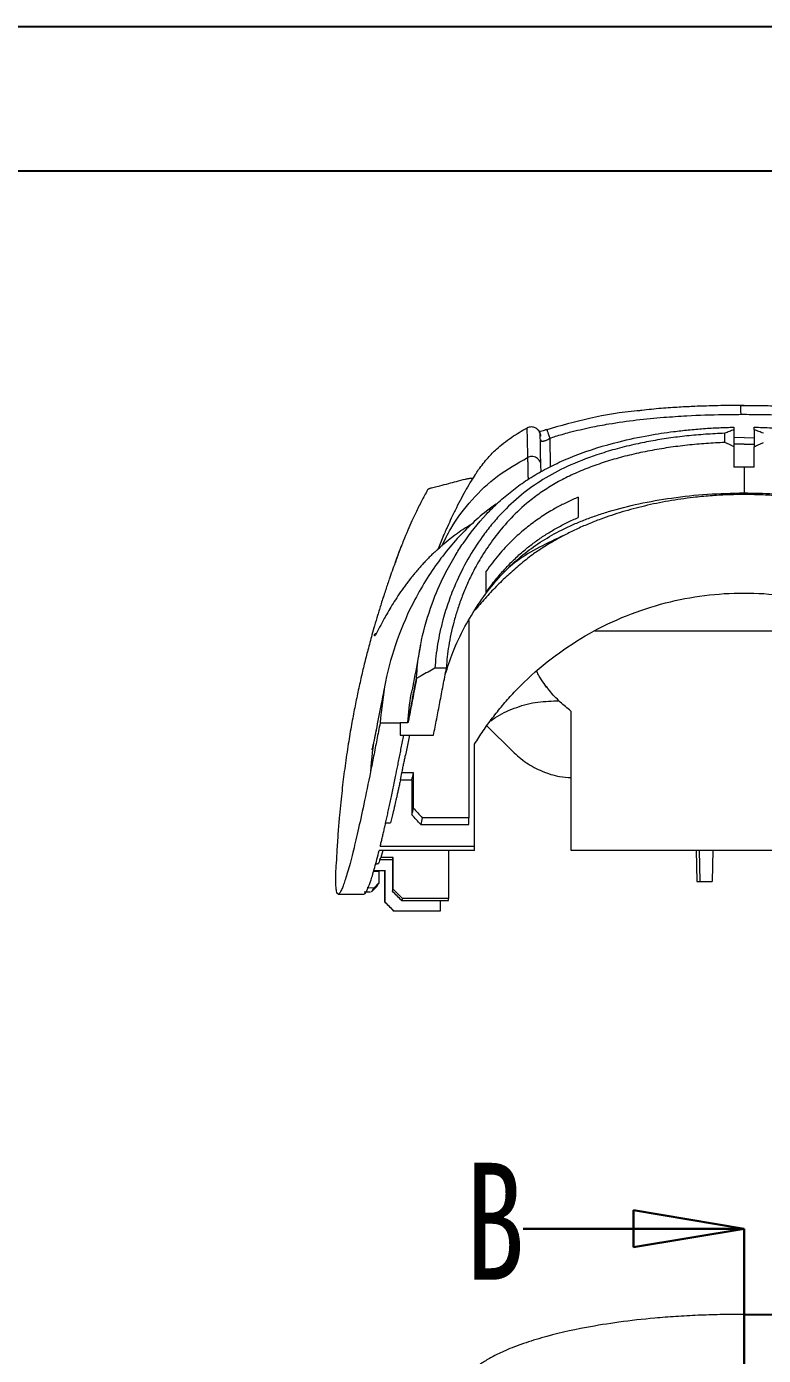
# Model space of a CAD drawing. Header units: inches. Extents: x 1631 to 3663, y 1126 to 1454.
# Drawn here: x 2226.3 to 2266.3, y 1382.3 to 1454.4 of the extents above; entities that cross this region are included whole.
import ezdxf

# ---------------------------------------------------------------- set-up
doc = ezdxf.new("R2010")
doc.units = ezdxf.units.IN
doc.header["$LTSCALE"] = 15
doc.linetypes.add('PHANTOM', pattern=[12.7, 6.35, -1.27, 1.27, -1.27, 1.27, -1.27])
doc.styles.add('SLDTEXTSTYLE0', font='TXT', dxfattribs={"width": 0.75})
doc.styles.get("Standard").update_dxf_attribs({"font": 'txt', "bigfont": 'gbcbig.shx'})
doc.dimstyles.new('3', dxfattribs={"dimtxt": 3, "dimasz": 1, "dimexe": 0.18, "dimexo": 0.0625, "dimgap": 0.09, "dimtad": 0, "dimdsep": 46, "dimtxsty": 'Standard', "dimcen": 1, "dimclrd": 3, "dimclre": 3, "dimadec": 0, "dimazin": 2, "dimtfac": 1, "dimtofl": 0, "dimtmove": 0, "dimatfit": 3, "dimfxl": 1, "dimtolj": 1, "dimtzin": 0, "dimarcsym": 0})

# ---------------------------------------------------------------- blocks, each defined once
blk = doc.blocks.new('_CLOSED')
at = {"color": 0, "linetype": 'ByBlock', "lineweight": -2}
for p, q in [((-1, 0.166667), (0, 0)), ((-1, 0.166667), (-1, -0.166667)), ((0, 0), (-1, -0.166667)), ((0, 0), (-1, 0))]:
    blk.add_line(p, q, dxfattribs=at)
blk = doc.blocks.new('*D270')
at = {"color": 3, "lineweight": -2}
for p, q in [((2265.299, 1384.493), (2295.808, 1384.493)), ((2295.628, 1383.493), (2295.628, 1322.271)), ((2295.628, 1246.869), (2295.628, 1308.091)), ((2282.083, 1245.869), (2295.808, 1245.869))]:
    blk.add_line(p, q, dxfattribs=at)
at = {"color": 3}
for points in [[(2295.461, 1383.493), (2295.795, 1383.493), (2295.628, 1384.493)], [(2295.461, 1246.869), (2295.795, 1246.869), (2295.628, 1245.869)]]:
    blk.add_solid(points, dxfattribs=at)
at = {"layer": 'Defpoints', "color": 0}
for p in [(2265.236, 1384.493), (2295.628, 1384.493), (2282.021, 1245.869)]:
    blk.add_point(p, dxfattribs=at)
at = {"color": 0, "insert": (2295.628, 1315.181), "char_height": 3, "attachment_point": 5, "rotation": 90}
blk.add_mtext('\\A1;138.62', dxfattribs=at)

msp = doc.modelspace()

# ---------------------------------------------------------------- linework, layer by layer
for p, q in [((2152.094, 1454.396), (2617.026, 1454.396)), ((2164.124, 1446.569), (2609.198, 1446.569))]:
    msp.add_line(p, q)
at = {"color": 7, "linetype": 'Continuous', "lineweight": 15}
for p, q in [((2265.239, 1433.835), (2265.083, 1433.835)), ((2265.09, 1433.832), (2265.236, 1433.832)), ((2264.686, 1432.651), (2264.686, 1432.511)), ((2265.786, 1432.511), (2265.786, 1432.651)), ((2264.186, 1431.82), (2264.186, 1432.319)), ((2264.686, 1432.511), (2264.686, 1431.593)), ((2265.236, 1432.087), (2264.686, 1432.071)), ((2265.236, 1432.087), (2265.786, 1432.067)), ((2265.786, 1432.511), (2265.786, 1431.593)), ((2254.212, 1430.575), (2254.199, 1430.678)), ((2254.218, 1430.244), (2254.212, 1430.575)), ((2246.734, 1426.455), (2246.715, 1426.408)), ((2250.287, 1422.162), (2250.287, 1411.448)), ((2249.079, 1419.563), (2248.452, 1419.563)), ((2249.079, 1419.563), (2249.074, 1419.611)), ((2254.556, 1418.517), (2254.486, 1418.59)), ((2254.917, 1417.794), (2255.188, 1417.794)), ((2255.836, 1417.242), (2255.836, 1409.696)), ((2245.478, 1416.596), (2246.576, 1416.596)), ((2246.992, 1416.596), (2246.576, 1416.596)), ((2246.992, 1416.596), (2246.99, 1416.618)), ((2251.295, 1416.426), (2252.66, 1415.061)), ((2246.576, 1415.929), (2246.761, 1415.929)), ((2246.761, 1415.929), (2248.378, 1415.929)), ((2247.067, 1415.929), (2246.856, 1414.851)), ((2250.606, 1409.914), (2250.606, 1415.446)), ((2247.287, 1413.892), (2246.661, 1413.892)), ((2247.287, 1411.977), (2247.287, 1413.892)), ((2246.579, 1413.503), (2247.207, 1413.503)), ((2247.207, 1413.503), (2247.207, 1411.606)), ((2245.78, 1411.171), (2246.046, 1411.171)), ((2247.689, 1411.08), (2250.287, 1411.08)), ((2250.287, 1411.448), (2247.768, 1411.448)), ((2250.606, 1409.673), (2245.428, 1409.673)), ((2245.487, 1409.914), (2250.606, 1409.914)), ((2245.63, 1409.673), (2245.513, 1409.299)), ((2249.188, 1409.673), (2249.188, 1407.073)), ((2255.836, 1409.696), (2274.636, 1409.696)), ((2262.64, 1409.696), (2262.669, 1407.996)), ((2262.846, 1407.996), (2262.816, 1409.696)), ((2263.535, 1409.696), (2263.505, 1407.996)), ((2245.471, 1409.181), (2246.149, 1409.181)), ((2246.188, 1409.299), (2245.513, 1409.299)), ((2246.149, 1409.181), (2246.149, 1407.46)), ((2246.188, 1407.575), (2246.188, 1409.299)), ((2245.739, 1408.574), (2245.134, 1408.574)), ((2245.43, 1407.935), (2245.43, 1408.535)), ((2245.728, 1408.606), (2245.728, 1406.905)), ((2245.739, 1406.873), (2245.739, 1408.575)), ((2243.205, 1407.306), (2244.604, 1407.306)), ((2244.963, 1407.408), (2244.612, 1407.408)), ((2245.13, 1407.637), (2244.784, 1407.642)), ((2245.005, 1407.433), (2245.31, 1407.738)), ((2245.13, 1407.637), (2245.43, 1407.935)), ((2262.669, 1407.996), (2262.846, 1407.996)), ((2262.846, 1407.996), (2263.505, 1407.996)), ((2245.734, 1406.882), (2246.243, 1406.373)), ((2246.647, 1406.959), (2249.188, 1406.959)), ((2249.188, 1407.073), (2246.685, 1407.073)), ((2248.739, 1406.959), (2248.739, 1406.372)), ((2248.739, 1406.372), (2246.24, 1406.372))]:
    msp.add_line(p, q, dxfattribs=at)
at = {"color": 8, "linetype": 'Continuous', "lineweight": 15}
for p, q in [((2254.687, 1432.055), (2254.714, 1430.508)), ((2245.264, 1421.443), (2245.186, 1421.443))]:
    msp.add_line(p, q, dxfattribs=at)
at = {"color": 7, "linetype": 'Continuous', "lineweight": 30}
msp.add_line((2253.236, 1389.144), (2265.236, 1389.144), dxfattribs=at)
at = {"color": 1, "linetype": 'PHANTOM', "lineweight": 30}
msp.add_line((2265.236, 1389.144), (2265.236, 1237.583), dxfattribs=at)
at = {"color": 7, "linetype": 'Continuous', "lineweight": 15}
for points, knots in [([(2259.671, 1433.556), (2259.594, 1433.549), (2258.646, 1433.473), (2256.89, 1433.184), (2255.259, 1432.722), (2254.468, 1432.498)], [0, 0, 0, 0, 0.0437729, 0.5364548, 1, 1, 1, 1]), ([(2254.687, 1432.055), (2254.793, 1432.089), (2255.019, 1432.161), (2255.379, 1432.267), (2255.822, 1432.389), (2256.337, 1432.517), (2257.046, 1432.676), (2258.065, 1432.866), (2259.387, 1433.051), (2260.799, 1433.187), (2262.366, 1433.291), (2263.766, 1433.341), (2264.748, 1433.347), (2265.072, 1433.349)], [0, 0, 0, 0, 0.032015, 0.067723, 0.107151, 0.163171, 0.21912, 0.314743, 0.459045, 0.600123, 0.719662, 0.907477, 1, 1, 1, 1]), ([(2265.09, 1433.832), (2264.832, 1433.83), (2264.348, 1433.828), (2263.669, 1433.815), (2263.085, 1433.798), (2262.595, 1433.78), (2261.993, 1433.752), (2261.209, 1433.705), (2260.378, 1433.645), (2259.859, 1433.577), (2259.682, 1433.554)], [0, 0, 0, 0, 0.142607, 0.267834, 0.375665, 0.466082, 0.539068, 0.708825, 0.900817, 1, 1, 1, 1]), ([(2265.072, 1433.349), (2265.071, 1433.37), (2265.069, 1433.415), (2265.066, 1433.481), (2265.063, 1433.548), (2265.061, 1433.613), (2265.06, 1433.665), (2265.059, 1433.704), (2265.056, 1433.742), (2265.057, 1433.781), (2265.067, 1433.814), (2265.082, 1433.826), (2265.09, 1433.832)], [0, 0, 0, 0, 0.093684, 0.192551, 0.296068, 0.403458, 0.513714, 0.577401, 0.641437, 0.765897, 0.880441, 1, 1, 1, 1]), ([(2265.072, 1433.349), (2265.265, 1433.349), (2265.798, 1433.349), (2266.814, 1433.334), (2268.067, 1433.29), (2269.491, 1433.201), (2270.92, 1433.07), (2272.286, 1432.886), (2273.336, 1432.695), (2274.094, 1432.528), (2274.671, 1432.384), (2275.236, 1432.228), (2275.602, 1432.112), (2275.786, 1432.055)], [0, 0, 0, 0, 0.053514, 0.147335, 0.281415, 0.400682, 0.542437, 0.678672, 0.782017, 0.837873, 0.89351, 0.946796, 1, 1, 1, 1]), ([(2265.236, 1433.832), (2265.466, 1433.831), (2265.9, 1433.83), (2266.513, 1433.821), (2267.051, 1433.808), (2267.513, 1433.794), (2267.899, 1433.778), (2268.347, 1433.758), (2268.858, 1433.73), (2269.462, 1433.69), (2270.028, 1433.643), (2270.486, 1433.6), (2270.744, 1433.565), (2270.826, 1433.553)], [0, 0, 0, 0, 0.122901, 0.232334, 0.328295, 0.41078, 0.479784, 0.535303, 0.650919, 0.753455, 0.859432, 0.955422, 1, 1, 1, 1]), ([(2247.456, 1419.04), (2247.46, 1419.11), (2247.477, 1419.401), (2247.545, 1420.086), (2247.763, 1421.37), (2248.222, 1422.964), (2248.877, 1424.487), (2249.473, 1425.567), (2250.191, 1426.681), (2250.97, 1427.664), (2251.9, 1428.586), (2252.609, 1429.189), (2253.372, 1429.741), (2254.194, 1430.245), (2255.093, 1430.707), (2256.488, 1431.302), (2258.161, 1431.82), (2259.964, 1432.204), (2261.225, 1432.396), (2262.215, 1432.508), (2263.04, 1432.579), (2263.866, 1432.628), (2264.418, 1432.643), (2264.686, 1432.651)], [0, 0, 0, 0, 0.009691, 0.039787, 0.09395, 0.186568, 0.262813, 0.31393, 0.34809, 0.434682, 0.473157, 0.511442, 0.548966, 0.586873, 0.626163, 0.667822, 0.763144, 0.825848, 0.876724, 0.906977, 0.938054, 0.969834, 1, 1, 1, 1]), ([(2250.64, 1430.075), (2250.7, 1430.166), (2250.834, 1430.37), (2251.066, 1430.675), (2251.315, 1430.971), (2251.558, 1431.228), (2251.833, 1431.492), (2252.18, 1431.787), (2252.596, 1432.092), (2253.021, 1432.366), (2253.303, 1432.524), (2253.44, 1432.6)], [0, 0, 0, 0, 0.096627, 0.217172, 0.330419, 0.419258, 0.502561, 0.631661, 0.771141, 0.888804, 1, 1, 1, 1]), ([(2253.517, 1432.635), (2253.504, 1432.63), (2253.477, 1432.62), (2253.453, 1432.607), (2253.44, 1432.6)], [0, 0, 0, 0, 0.4893371, 1, 1, 1, 1]), ([(2253.44, 1432.6), (2253.441, 1432.584), (2253.442, 1432.551), (2253.444, 1432.489), (2253.447, 1432.418), (2253.451, 1432.317), (2253.456, 1432.171), (2253.46, 1431.97), (2253.464, 1431.741), (2253.471, 1431.509), (2253.475, 1431.314), (2253.48, 1431.148), (2253.482, 1431.061), (2253.484, 1431.006)], [0, 0, 0, 0, 0.072163, 0.144323, 0.216482, 0.288638, 0.40759, 0.542744, 0.660874, 0.778925, 0.888685, 0.929291, 1, 1, 1, 1]), ([(2253.517, 1432.635), (2253.505, 1432.63), (2253.48, 1432.621), (2253.459, 1432.61), (2253.448, 1432.604)], [0, 0, 0, 0, 0.504025, 1, 1, 1, 1]), ([(2254.167, 1432.273), (2254.164, 1432.291), (2254.156, 1432.354), (2254.095, 1432.459), (2253.995, 1432.565), (2253.871, 1432.634), (2253.749, 1432.665), (2253.628, 1432.666), (2253.553, 1432.645), (2253.517, 1432.635)], [0, 0, 0, 0, 0.0635767, 0.2256632, 0.4231963, 0.5755986, 0.7252338, 0.867754, 1, 1, 1, 1]), ([(2254.537, 1432.523), (2254.44, 1432.491), (2254.29, 1432.443), (2254.162, 1432.416), (2254.118, 1432.406)], [0, 0, 0, 0, 0.648234, 1, 1, 1, 1]), ([(2265.786, 1432.651), (2265.936, 1432.647), (2266.257, 1432.639), (2266.775, 1432.617), (2267.362, 1432.582), (2268.128, 1432.521), (2269.052, 1432.421), (2270.078, 1432.271), (2271.069, 1432.086), (2272.267, 1431.813), (2273.621, 1431.419), (2275.056, 1430.865), (2276.109, 1430.34), (2276.868, 1429.885), (2277.376, 1429.543), (2277.891, 1429.159), (2278.606, 1428.564), (2279.413, 1427.752), (2280.286, 1426.669), (2281.031, 1425.538), (2281.591, 1424.472), (2281.972, 1423.6), (2282.233, 1422.911), (2282.454, 1422.229), (2282.637, 1421.558), (2282.784, 1420.902), (2282.895, 1420.263), (2282.976, 1419.644), (2283.003, 1419.238), (2283.016, 1419.04)], [0, 0, 0, 0, 0.016782, 0.036148, 0.058154, 0.082836, 0.122609, 0.162731, 0.199727, 0.236645, 0.302226, 0.360559, 0.414233, 0.440082, 0.465872, 0.487641, 0.517965, 0.579933, 0.63024, 0.694866, 0.75491, 0.788386, 0.821233, 0.853355, 0.884657, 0.91505, 0.944453, 0.972792, 1, 1, 1, 1]), ([(2264.186, 1432.319), (2264.011, 1432.312), (2263.663, 1432.297), (2263.144, 1432.265), (2262.632, 1432.224), (2262.128, 1432.175), (2261.63, 1432.118), (2261.139, 1432.053), (2260.656, 1431.979), (2260.179, 1431.896), (2259.71, 1431.805), (2259.056, 1431.665), (2258.231, 1431.459), (2257.009, 1431.086), (2255.679, 1430.568), (2254.301, 1429.833), (2253.104, 1428.975), (2252.199, 1428.132), (2251.518, 1427.357), (2250.887, 1426.537), (2250.208, 1425.475), (2249.619, 1424.292), (2249.187, 1423.192), (2248.914, 1422.313), (2248.723, 1421.536), (2248.595, 1420.873), (2248.5, 1420.216), (2248.468, 1419.78), (2248.452, 1419.563)], [0, 0, 0, 0, 0.02137, 0.042481, 0.063342, 0.083964, 0.104354, 0.124524, 0.144483, 0.164241, 0.183811, 0.203202, 0.246602, 0.288683, 0.36178, 0.425242, 0.488059, 0.554387, 0.591163, 0.629446, 0.697835, 0.768251, 0.818209, 0.86861, 0.902263, 0.935339, 0.967897, 1, 1, 1, 1]), ([(2264.186, 1431.82), (2264.019, 1431.813), (2263.682, 1431.799), (2263.176, 1431.766), (2262.667, 1431.724), (2262.156, 1431.673), (2261.645, 1431.612), (2261.134, 1431.542), (2260.626, 1431.462), (2260.122, 1431.372), (2259.623, 1431.272), (2259.13, 1431.161), (2258.645, 1431.04), (2258.17, 1430.909), (2257.704, 1430.767), (2257.249, 1430.615), (2256.806, 1430.453), (2256.376, 1430.28), (2255.96, 1430.097), (2255.558, 1429.903), (2255.17, 1429.699), (2254.796, 1429.484), (2254.436, 1429.258), (2254.088, 1429.021), (2253.753, 1428.772), (2253.188, 1428.316), (2252.463, 1427.618), (2251.67, 1426.661), (2251.023, 1425.707), (2250.541, 1424.848), (2250.179, 1424.085), (2249.902, 1423.407), (2249.668, 1422.735), (2249.474, 1422.073), (2249.319, 1421.427), (2249.202, 1420.801), (2249.117, 1420.198), (2249.088, 1419.803), (2249.074, 1419.611)], [0, 0, 0, 0, 0.0212668, 0.0427605, 0.0644313, 0.0862304, 0.10811, 0.1300236, 0.1519258, 0.173773, 0.1955233, 0.2171368, 0.2385761, 0.2598124, 0.2808253, 0.3015962, 0.322109, 0.3423502, 0.362309, 0.3819917, 0.4014445, 0.4207213, 0.4398766, 0.4589652, 0.4780423, 0.4971635, 0.5593513, 0.6191721, 0.6754639, 0.7274748, 0.7649063, 0.8016938, 0.8376658, 0.8726586, 0.9065194, 0.9391094, 0.970305, 1, 1, 1, 1]), ([(2254.034, 1432.512), (2254.042, 1432.505), (2254.081, 1432.473), (2254.129, 1432.396), (2254.175, 1432.288), (2254.181, 1432.21), (2254.185, 1432.171)], [0, 0, 0, 0, 0.0861234, 0.3906649, 0.6953067, 1, 1, 1, 1]), ([(2254.2, 1430.665), (2254.195, 1430.92), (2254.186, 1431.43), (2254.176, 1432), (2254.173, 1432.183), (2254.172, 1432.274)], [0, 0, 0, 0, 0.336356, 0.672671, 1, 1, 1, 1]), ([(2254.188, 1431.99), (2254.189, 1431.978), (2254.191, 1431.957), (2254.201, 1431.933), (2254.215, 1431.914), (2254.241, 1431.893), (2254.279, 1431.887), (2254.328, 1431.892), (2254.379, 1431.902), (2254.439, 1431.92), (2254.509, 1431.951), (2254.591, 1431.995), (2254.651, 1432.033), (2254.687, 1432.055)], [0, 0, 0, 0, 0.089048, 0.152234, 0.216065, 0.279014, 0.403964, 0.478616, 0.55251, 0.656219, 0.74525, 0.851104, 1, 1, 1, 1]), ([(2264.686, 1432.511), (2264.602, 1432.48), (2264.435, 1432.416), (2264.269, 1432.351), (2264.186, 1432.319)], [0, 0, 0, 0, 0.503867, 1, 1, 1, 1]), ([(2266.286, 1432.319), (2266.204, 1432.351), (2266.037, 1432.416), (2265.87, 1432.48), (2265.786, 1432.511)], [0, 0, 0, 0, 0.496123, 1, 1, 1, 1]), ([(2265.786, 1431.593), (2265.869, 1431.632), (2266.036, 1431.708), (2266.203, 1431.783), (2266.286, 1431.82)], [0, 0, 0, 0, 0.49948, 1, 1, 1, 1]), ([(2264.686, 1431.593), (2264.686, 1431.463), (2264.686, 1431.206), (2264.686, 1430.833), (2264.686, 1430.595), (2264.686, 1430.477)], [0, 0, 0, 0, 0.3403783, 0.6736949, 1, 1, 1, 1]), ([(2265.236, 1430.483), (2265.236, 1430.172), (2265.236, 1429.692), (2265.236, 1429.247), (2265.236, 1429.084)], [0.665421, 0.665421, 0.665421, 0.665421, 0.75, 0.8013056, 0.8013056, 0.8013056, 0.8013056]), ([(2265.786, 1430.477), (2265.694, 1430.479), (2265.511, 1430.482), (2265.328, 1430.482), (2265.236, 1430.483)], [0, 0, 0, 0, 0.501547, 1, 1, 1, 1]), ([(2248.266, 1429.357), (2248.313, 1429.369), (2248.464, 1429.408), (2248.775, 1429.487), (2249.18, 1429.591), (2249.645, 1429.712), (2249.947, 1429.792), (2250.11, 1429.835)], [0, 0, 0, 0, 0.074963, 0.243364, 0.504672, 0.732459, 1, 1, 1, 1]), ([(2250.639, 1430.076), (2250.565, 1429.963), (2250.397, 1429.703), (2250.149, 1429.279), (2249.881, 1428.792), (2249.609, 1428.264), (2249.355, 1427.74), (2249.201, 1427.401), (2249.131, 1427.246)], [0, 0, 0, 0, 0.120972, 0.277948, 0.447764, 0.631595, 0.832521, 1, 1, 1, 1]), ([(2250.11, 1429.835), (2250.131, 1429.84), (2250.171, 1429.85), (2250.24, 1429.863), (2250.315, 1429.874), (2250.396, 1429.884), (2250.48, 1429.891), (2250.539, 1429.894), (2250.569, 1429.895)], [0, 0, 0, 0, 0.169477, 0.337705, 0.504777, 0.670777, 0.835806, 1, 1, 1, 1]), ([(2248.053, 1429.248), (2247.998, 1429.146), (2247.885, 1428.94), (2247.724, 1428.631), (2247.564, 1428.317), (2247.39, 1427.961), (2247.192, 1427.538), (2246.969, 1427.035), (2246.74, 1426.48), (2246.513, 1425.895), (2246.375, 1425.504), (2246.305, 1425.304)], [0, 0, 0, 0, 0.071845, 0.145925, 0.222053, 0.300529, 0.407937, 0.538018, 0.683709, 0.838152, 1, 1, 1, 1]), ([(2248.053, 1429.248), (2248.058, 1429.255), (2248.068, 1429.27), (2248.094, 1429.291), (2248.128, 1429.31), (2248.168, 1429.328), (2248.214, 1429.343), (2248.249, 1429.353), (2248.266, 1429.357)], [0, 0, 0, 0, 0.187001, 0.366204, 0.537275, 0.699979, 0.854209, 1, 1, 1, 1]), ([(2249.014, 1419.225), (2249.143, 1419.625), (2249.43, 1420.511), (2250.038, 1421.784), (2250.777, 1423.028), (2251.576, 1424.101), (2252.428, 1425.031), (2253.319, 1425.818), (2254.283, 1426.498), (2255.159, 1426.992), (2255.921, 1427.353), (2256.544, 1427.613), (2257.198, 1427.853), (2258.184, 1428.171), (2259.549, 1428.52), (2261.345, 1428.832), (2263.255, 1429.042), (2264.572, 1429.07), (2265.236, 1429.084)], [0, 0, 0, 0, 0.068395, 0.151445, 0.225658, 0.297098, 0.358998, 0.418069, 0.474449, 0.531493, 0.56239, 0.594034, 0.626506, 0.659881, 0.738178, 0.820653, 0.909639, 1, 1, 1, 1]), ([(2265.236, 1428.994), (2265.084, 1428.994), (2264.778, 1428.992), (2264.319, 1428.978), (2263.86, 1428.956), (2263.399, 1428.924), (2262.938, 1428.884), (2262.182, 1428.803), (2261.142, 1428.653), (2259.854, 1428.391), (2258.625, 1428.064), (2257.608, 1427.725), (2256.778, 1427.399), (2256.12, 1427.111), (2255.696, 1426.897), (2255.487, 1426.791)], [0, 0, 0, 0, 0.045372, 0.090855, 0.136466, 0.182221, 0.228139, 0.274235, 0.408371, 0.540373, 0.66502, 0.786303, 0.859005, 0.930195, 1, 1, 1, 1]), ([(2265.236, 1429.084), (2265.768, 1429.075), (2266.834, 1429.057), (2268.404, 1428.917), (2269.908, 1428.706), (2271.319, 1428.423), (2272.523, 1428.101), (2273.544, 1427.762), (2274.395, 1427.425), (2275.295, 1427.005), (2276.227, 1426.474), (2277.115, 1425.843), (2277.881, 1425.177), (2278.565, 1424.474), (2279.224, 1423.674), (2279.85, 1422.776), (2280.57, 1421.528), (2281.161, 1420.273), (2281.418, 1419.317), (2281.498, 1419.018)], [0, 0, 0, 0, 0.0715613, 0.1435017, 0.2122889, 0.276804, 0.3387084, 0.3825295, 0.4248105, 0.4657376, 0.5216592, 0.5770532, 0.6233136, 0.6713049, 0.724034, 0.7811924, 0.8402048, 0.9499201, 1, 1, 1, 1]), ([(2274.985, 1426.791), (2274.882, 1426.844), (2274.673, 1426.952), (2274.354, 1427.104), (2274.029, 1427.252), (2273.697, 1427.394), (2273.359, 1427.531), (2272.749, 1427.763), (2271.848, 1428.064), (2270.619, 1428.39), (2269.331, 1428.653), (2268.138, 1428.825), (2267.075, 1428.928), (2266.154, 1428.984), (2265.542, 1428.991), (2265.236, 1428.994)], [0, 0, 0, 0, 0.03472, 0.069775, 0.105181, 0.140955, 0.177111, 0.213665, 0.334905, 0.459609, 0.591575, 0.725778, 0.817764, 0.909126, 1, 1, 1, 1]), ([(2251.847, 1428.516), (2251.646, 1428.377), (2251.123, 1428.013), (2250.365, 1427.332), (2249.536, 1426.481), (2248.748, 1425.519), (2248.011, 1424.451), (2247.17, 1422.992), (2246.359, 1421.121), (2245.708, 1418.87), (2245.554, 1417.343), (2245.478, 1416.596)], [0, 0, 0, 0, 0.048681, 0.126477, 0.206822, 0.293757, 0.386733, 0.482412, 0.656198, 0.831984, 1, 1, 1, 1]), ([(2256.236, 1428.851), (2256.137, 1428.808), (2255.939, 1428.722), (2255.649, 1428.587), (2255.368, 1428.447), (2255.095, 1428.303), (2254.679, 1428.07), (2254.13, 1427.724), (2253.467, 1427.236), (2252.839, 1426.7), (2252.324, 1426.187), (2251.907, 1425.715), (2251.563, 1425.289), (2251.347, 1424.991), (2251.236, 1424.838)], [0, 0, 0, 0, 0.047683, 0.094676, 0.141013, 0.186729, 0.231859, 0.354295, 0.479321, 0.608232, 0.737172, 0.821161, 0.908719, 1, 1, 1, 1]), ([(2256.236, 1428.851), (2256.236, 1428.757), (2256.236, 1428.569), (2256.236, 1428.293), (2256.236, 1428.019), (2256.236, 1427.841), (2256.236, 1427.752)], [0, 0, 0, 0, 0.24515, 0.49349, 0.745092, 1, 1, 1, 1]), ([(2251.236, 1423.686), (2251.312, 1423.792), (2251.463, 1424.002), (2251.7, 1424.306), (2251.94, 1424.599), (2252.186, 1424.88), (2252.436, 1425.15), (2252.69, 1425.408), (2252.949, 1425.654), (2253.212, 1425.889), (2253.55, 1426.171), (2253.974, 1426.493), (2254.499, 1426.846), (2255.051, 1427.174), (2255.63, 1427.48), (2256.033, 1427.661), (2256.236, 1427.752)], [0, 0, 0, 0, 0.061251, 0.121399, 0.18047, 0.238494, 0.295497, 0.351514, 0.406583, 0.460742, 0.514032, 0.609138, 0.705059, 0.80203, 0.900272, 1, 1, 1, 1]), ([(2248.441, 1425.875), (2248.836, 1426.234), (2249.458, 1426.799), (2250.202, 1427.247), (2250.474, 1427.411)], [0, 0, 0, 0, 0.634232, 1, 1, 1, 1]), ([(2249.131, 1427.247), (2249.104, 1427.186), (2249.033, 1427.03), (2248.861, 1426.627), (2248.716, 1426.279), (2248.626, 1426.034), (2248.624, 1426.028)], [0, 0, 0, 0, 0.14474, 0.376545, 0.985978, 1, 1, 1, 1]), ([(2255.487, 1426.791), (2255.385, 1426.737), (2255.183, 1426.63), (2254.885, 1426.461), (2254.592, 1426.287), (2254.304, 1426.106), (2254.022, 1425.921), (2253.837, 1425.792), (2253.745, 1425.727)], [0, 0, 0, 0, 0.168732, 0.336523, 0.503459, 0.669626, 0.83511, 1, 1, 1, 1]), ([(2246.662, 1426.277), (2246.655, 1426.259), (2246.52, 1425.926), (2246.285, 1425.291), (2246.073, 1424.684), (2245.966, 1424.377)], [0, 0, 0, 0, 0.027957, 0.506458, 1, 1, 1, 1]), ([(2248.441, 1425.875), (2248.375, 1425.812), (2248.242, 1425.684), (2248.052, 1425.491), (2247.867, 1425.296), (2247.689, 1425.101), (2247.516, 1424.904), (2247.35, 1424.708), (2247.19, 1424.511), (2247.036, 1424.315), (2246.888, 1424.12), (2246.576, 1423.693), (2246.152, 1423.05), (2245.729, 1422.317), (2245.428, 1421.751), (2245.286, 1421.477), (2245.22, 1421.366), (2245.192, 1421.326), (2245.174, 1421.313), (2245.167, 1421.327), (2245.17, 1421.367), (2245.181, 1421.418), (2245.186, 1421.443)], [0, 0, 0, 0, 0.024641, 0.049329, 0.074085, 0.098926, 0.123873, 0.148943, 0.174156, 0.19953, 0.225082, 0.250829, 0.369955, 0.4956, 0.616804, 0.74489, 0.786413, 0.828309, 0.870599, 0.913299, 0.956427, 1, 1, 1, 1]), ([(2253.745, 1425.727), (2253.63, 1425.638), (2253.399, 1425.459), (2253.06, 1425.18), (2252.729, 1424.895), (2252.404, 1424.603), (2252.087, 1424.303), (2251.776, 1423.996), (2251.473, 1423.682), (2251.176, 1423.36), (2250.887, 1423.032), (2250.7, 1422.807), (2250.606, 1422.694)], [0, 0, 0, 0, 0.100322, 0.200429, 0.300376, 0.400215, 0.5, 0.599785, 0.699624, 0.799571, 0.899678, 1, 1, 1, 1]), ([(2251.236, 1423.686), (2251.236, 1423.781), (2251.236, 1423.968), (2251.236, 1424.257), (2251.236, 1424.546), (2251.236, 1424.741), (2251.236, 1424.838)], [0, 0, 0, 0, 0.257843, 0.510433, 0.757801, 1, 1, 1, 1]), ([(2245.963, 1424.366), (2245.894, 1424.162), (2245.745, 1423.725), (2245.54, 1423.084), (2245.348, 1422.46), (2245.183, 1421.902), (2245.044, 1421.412), (2244.923, 1420.971), (2244.783, 1420.443), (2244.619, 1419.796), (2244.431, 1418.999), (2244.248, 1418.168), (2244.072, 1417.296), (2243.904, 1416.392), (2243.725, 1415.318), (2243.581, 1414.319), (2243.479, 1413.525), (2243.408, 1412.922), (2243.338, 1412.274), (2243.267, 1411.537), (2243.197, 1410.681), (2243.136, 1409.814), (2243.109, 1409.242), (2243.097, 1408.992)], [0, 0, 0, 0, 0.048692, 0.1043, 0.154732, 0.199499, 0.23822, 0.270718, 0.30113, 0.357145, 0.413368, 0.471145, 0.529857, 0.591706, 0.655191, 0.721313, 0.753017, 0.78599, 0.820327, 0.859914, 0.9062, 0.959006, 1, 1, 1, 1]), ([(2250.606, 1415.446), (2250.682, 1415.569), (2250.834, 1415.813), (2251.074, 1416.172), (2251.321, 1416.525), (2251.576, 1416.871), (2251.841, 1417.21), (2252.113, 1417.542), (2252.394, 1417.868), (2252.684, 1418.187), (2252.982, 1418.499), (2253.712, 1419.225), (2254.954, 1420.285), (2256.827, 1421.499), (2258.839, 1422.463), (2260.938, 1423.148), (2263.082, 1423.559), (2265.236, 1423.693), (2267.39, 1423.559), (2269.534, 1423.148), (2271.633, 1422.464), (2273.645, 1421.499), (2275.518, 1420.286), (2276.833, 1419.163), (2277.692, 1418.294), (2278.175, 1417.763), (2278.634, 1417.212), (2279.07, 1416.643), (2279.483, 1416.055), (2279.738, 1415.65), (2279.866, 1415.446)], [0, 0, 0, 0, 0.012344, 0.024658, 0.036948, 0.049223, 0.061491, 0.073758, 0.086034, 0.098326, 0.110642, 0.122989, 0.186507, 0.25004, 0.313559, 0.377092, 0.43854, 0.500003, 0.561451, 0.622914, 0.686432, 0.749965, 0.813484, 0.877017, 0.897572, 0.918056, 0.938505, 0.958954, 0.979441, 1, 1, 1, 1]), ([(2257.139, 1421.596), (2257.312, 1421.596), (2257.673, 1421.596), (2258.524, 1421.596), (2259.589, 1421.596), (2260.838, 1421.596), (2262.224, 1421.596), (2263.706, 1421.596), (2264.726, 1421.596), (2265.236, 1421.596)], [0, 0, 0, 0, 0.132376, 0.27698, 0.421584, 0.566188, 0.710792, 0.855396, 1, 1, 1, 1]), ([(2265.236, 1421.596), (2265.746, 1421.596), (2266.766, 1421.596), (2268.248, 1421.596), (2269.634, 1421.596), (2270.883, 1421.596), (2271.948, 1421.596), (2272.799, 1421.596), (2273.16, 1421.596), (2273.333, 1421.596)], [0, 0, 0, 0, 0.144604, 0.289208, 0.433812, 0.578416, 0.72302, 0.867624, 1, 1, 1, 1]), ([(2247.677, 1420.815), (2247.628, 1420.561), (2247.466, 1419.712), (2247.318, 1418.933), (2247.213, 1418.387)], [0, 0, 0, 0, 0.299096, 1, 1, 1, 1]), ([(2248.452, 1419.563), (2248.204, 1419.427), (2247.872, 1419.245), (2247.542, 1419.065), (2247.458, 1419.02)], [0, 0, 0, 0, 0.7477556, 1, 1, 1, 1]), ([(2248.378, 1415.929), (2248.406, 1416.075), (2248.463, 1416.365), (2248.549, 1416.81), (2248.635, 1417.259), (2248.723, 1417.713), (2248.811, 1418.17), (2248.899, 1418.631), (2248.989, 1419.094), (2249.049, 1419.407), (2249.079, 1419.563)], [0, 0, 0, 0, 0.12787, 0.254847, 0.380973, 0.506287, 0.630821, 0.754602, 0.877655, 1, 1, 1, 1]), ([(2246.99, 1416.618), (2247.004, 1416.691), (2247.04, 1416.88), (2247.115, 1417.265), (2247.196, 1417.688), (2247.314, 1418.303), (2247.396, 1418.727), (2247.456, 1419.04)], [0, 0, 0, 0, 0.094697, 0.243028, 0.49067, 0.62464, 1, 1, 1, 1]), ([(2247.458, 1419.02), (2247.426, 1418.855), (2247.363, 1418.524), (2247.269, 1418.035), (2247.176, 1417.55), (2247.083, 1417.069), (2247.022, 1416.754), (2246.992, 1416.596)], [0, 0, 0, 0, 0.197404, 0.396057, 0.596003, 0.797297, 1, 1, 1, 1]), ([(2247.458, 1419.019), (2247.454, 1419.022), (2247.458, 1419.026), (2247.457, 1419.033), (2247.456, 1419.036), (2247.456, 1419.04)], [0, 0, 0, 0, 0.5, 0.5, 1, 1, 1, 1]), ([(2255.836, 1417.242), (2255.638, 1417.4), (2255.216, 1417.737), (2254.637, 1418.372), (2254.215, 1418.938), (2254.026, 1419.308), (2253.982, 1419.394)], [0, 0, 0, 0, 0.264968, 0.564552, 0.898738, 1, 1, 1, 1]), ([(2245.737, 1418.662), (2245.671, 1418.313), (2245.501, 1417.429), (2245.35, 1416.67), (2245.259, 1416.209)], [0, 0, 0, 0, 0.393911, 1, 1, 1, 1]), ([(2246.99, 1416.618), (2247.027, 1417.133), (2247.071, 1417.741), (2247.212, 1418.337), (2247.234, 1418.429)], [0, 0, 0, 0, 0.8467586, 1, 1, 1, 1]), ([(2251.494, 1416.709), (2251.524, 1416.734), (2251.855, 1417.01), (2252.617, 1417.358), (2253.737, 1417.732), (2254.524, 1417.773), (2254.917, 1417.794)], [0, 0, 0, 0, 0.0322213, 0.3549362, 0.6777754, 1, 1, 1, 1]), ([(2245.478, 1416.596), (2245.448, 1416.442), (2245.389, 1416.134), (2245.301, 1415.682), (2245.214, 1415.236), (2245.128, 1414.799), (2245.043, 1414.369), (2244.988, 1414.092), (2244.96, 1413.952)], [0, 0, 0, 0, 0.1645, 0.329761, 0.495856, 0.662867, 0.830883, 1, 1, 1, 1]), ([(2245.267, 1416.252), (2245.241, 1416.124), (2245.185, 1415.843), (2245.118, 1415.524), (2245.065, 1415.284), (2245.037, 1415.161), (2245.026, 1415.117), (2245.03, 1415.13), (2245.03, 1415.13)], [0, 0, 0, 0, 0.220582, 0.483182, 0.697175, 0.862456, 0.996025, 1, 1, 1, 1]), ([(2246.434, 1414.273), (2246.455, 1414.379), (2246.497, 1414.59), (2246.562, 1414.916), (2246.627, 1415.247), (2246.693, 1415.585), (2246.738, 1415.814), (2246.761, 1415.929)], [0, 0, 0, 0, 0.199816, 0.399659, 0.599596, 0.799689, 1, 1, 1, 1]), ([(2246.661, 1413.892), (2246.677, 1413.969), (2246.709, 1414.123), (2246.757, 1414.361), (2246.806, 1414.603), (2246.839, 1414.769), (2246.856, 1414.851)], [0, 0, 0, 0, 0.249442, 0.49921, 0.749372, 1, 1, 1, 1]), ([(2252.66, 1415.061), (2252.904, 1414.842), (2253.393, 1414.404), (2254.272, 1413.955), (2255.096, 1413.679), (2255.63, 1413.645), (2255.836, 1413.631)], [0, 0, 0, 0, 0.275318, 0.550698, 0.826013, 1, 1, 1, 1]), ([(2244.96, 1413.952), (2244.836, 1413.343), (2244.589, 1412.134), (2244.269, 1410.687), (2244.025, 1409.666), (2243.843, 1408.964), (2243.71, 1408.489), (2243.595, 1408.11), (2243.494, 1407.811), (2243.394, 1407.557), (2243.299, 1407.373), (2243.216, 1407.29), (2243.154, 1407.32), (2243.11, 1407.453), (2243.084, 1407.678), (2243.072, 1407.999), (2243.07, 1408.416), (2243.092, 1408.791), (2243.103, 1408.992)], [0, 0, 0, 0, 0.077507, 0.153915, 0.229415, 0.275426, 0.32061, 0.364006, 0.407228, 0.451784, 0.512363, 0.575221, 0.640434, 0.705068, 0.770589, 0.840511, 0.914864, 1, 1, 1, 1]), ([(2245.487, 1409.914), (2245.504, 1409.984), (2245.538, 1410.125), (2245.592, 1410.349), (2245.647, 1410.586), (2245.705, 1410.834), (2245.764, 1411.096), (2245.826, 1411.371), (2245.89, 1411.66), (2245.956, 1411.963), (2246.024, 1412.28), (2246.094, 1412.611), (2246.167, 1412.958), (2246.241, 1413.319), (2246.292, 1413.571), (2246.317, 1413.697)], [0, 0, 0, 0, 0.0720795, 0.1450009, 0.2187497, 0.2933107, 0.3686685, 0.4448077, 0.5217124, 0.5993699, 0.6777979, 0.7570339, 0.8371178, 0.9180917, 1, 1, 1, 1]), ([(2246.579, 1413.503), (2246.56, 1413.415), (2246.524, 1413.244), (2246.472, 1413.004), (2246.424, 1412.786), (2246.38, 1412.59), (2246.34, 1412.413), (2246.277, 1412.135), (2246.177, 1411.703), (2246.094, 1411.366), (2246.046, 1411.171)], [0, 0, 0, 0, 0.097572, 0.189132, 0.274592, 0.353868, 0.426886, 0.49358, 0.707303, 1, 1, 1, 1]), ([(2247.207, 1411.606), (2247.22, 1411.667), (2247.247, 1411.788), (2247.274, 1411.914), (2247.287, 1411.977)], [0, 0, 0, 0, 0.4992624, 1, 1, 1, 1]), ([(2244.604, 1407.308), (2244.624, 1407.314), (2244.662, 1407.325), (2244.735, 1407.436), (2244.836, 1407.648), (2244.979, 1408.038), (2245.179, 1408.7), (2245.345, 1409.35), (2245.428, 1409.673)], [0, 0, 0, 0, 0.13576, 0.273031, 0.391863, 0.597589, 0.800187, 1, 1, 1, 1]), ([(2245.388, 1408.963), (2245.382, 1408.958), (2245.371, 1408.948), (2245.315, 1408.935), (2245.259, 1408.929), (2245.233, 1408.926)], [0, 0, 0, 0, 0.3510756, 0.702583, 1, 1, 1, 1]), ([(2245.43, 1408.535), (2245.332, 1408.538), (2245.23, 1408.54), (2245.128, 1408.54), (2245.124, 1408.54)], [0, 0, 0, 0, 0.9643707, 1, 1, 1, 1]), ([(2245.009, 1407.447), (2245.018, 1407.453), (2245.051, 1407.474), (2245.097, 1407.569), (2245.13, 1407.637)], [0, 0, 0, 0, 0.276914, 1, 1, 1, 1]), ([(2245.309, 1407.747), (2245.319, 1407.753), (2245.351, 1407.776), (2245.397, 1407.869), (2245.43, 1407.935)], [0, 0, 0, 0, 0.290715, 1, 1, 1, 1]), ([(2246.149, 1407.46), (2246.156, 1407.479), (2246.168, 1407.516), (2246.181, 1407.555), (2246.188, 1407.575)], [0, 0, 0, 0, 0.502516, 1, 1, 1, 1]), ([(2245.728, 1406.905), (2245.731, 1406.897), (2245.734, 1406.885), (2245.738, 1406.876), (2245.739, 1406.873)], [0, 0, 0, 0, 0.652587, 1, 1, 1, 1]), ([(2246.24, 1406.372), (2246.239, 1406.372), (2246.237, 1406.373), (2246.233, 1406.373), (2246.234, 1406.373), (2246.234, 1406.375), (2246.234, 1406.376), (2246.234, 1406.378), (2246.234, 1406.378)], [0, 0, 0, 0, 0.053468, 0.10714, 0.160967, 0.336759, 0.639681, 1, 1, 1, 1]), ([(2265.236, 1384.493), (2265.013, 1384.493), (2264.577, 1384.491), (2263.938, 1384.481), (2263.329, 1384.465), (2262.528, 1384.435), (2261.55, 1384.382), (2260.114, 1384.271), (2258.49, 1384.089), (2256.422, 1383.757), (2254.636, 1383.351), (2253.153, 1382.883), (2252.254, 1382.53), (2251.554, 1382.189), (2251.031, 1381.875), (2250.693, 1381.609), (2250.485, 1381.4), (2250.316, 1381.201), (2250.138, 1380.936), (2249.964, 1380.592), (2249.815, 1380.2), (2249.691, 1379.757), (2249.634, 1379.439), (2249.604, 1379.272)], [0, 0, 0, 0, 0.033732, 0.065964, 0.096698, 0.125936, 0.187215, 0.24493, 0.343971, 0.434928, 0.563973, 0.625303, 0.68055, 0.721046, 0.757724, 0.79026, 0.805094, 0.820414, 0.848802, 0.880787, 0.916562, 0.956266, 1, 1, 1, 1]), ([(2280.868, 1379.272), (2280.853, 1379.363), (2280.822, 1379.541), (2280.766, 1379.797), (2280.702, 1380.038), (2280.631, 1380.263), (2280.553, 1380.475), (2280.467, 1380.672), (2280.373, 1380.856), (2280.273, 1381.026), (2280.165, 1381.184), (2280.041, 1381.339), (2279.898, 1381.493), (2279.661, 1381.708), (2279.286, 1381.976), (2278.727, 1382.289), (2278.001, 1382.621), (2277.089, 1382.962), (2275.602, 1383.41), (2273.208, 1383.934), (2270.78, 1384.242), (2268.792, 1384.391), (2267.651, 1384.449), (2266.458, 1384.486), (2265.656, 1384.491), (2265.236, 1384.493)], [0, 0, 0, 0, 0.023804, 0.046454, 0.067961, 0.088342, 0.107612, 0.125792, 0.142906, 0.158983, 0.174056, 0.188169, 0.204083, 0.219761, 0.253972, 0.291538, 0.332664, 0.387775, 0.448749, 0.576775, 0.763689, 0.819442, 0.878633, 0.936501, 1, 1, 1, 1])]:
    msp.add_open_spline(points, degree=3, knots=knots, dxfattribs=at)
for points in [[(2265.09, 1433.807), (2265.09, 1433.831), (2265.09, 1433.84), (2265.09, 1433.832)], [(2265.236, 1433.832), (2265.236, 1433.84), (2265.236, 1433.831), (2265.236, 1433.807)], [(2253.517, 1432.635), (2253.516, 1432.636), (2253.516, 1432.633), (2253.518, 1432.627)], [(2264.686, 1431.593), (2264.52, 1431.67), (2264.353, 1431.745), (2264.186, 1431.82)], [(2265.236, 1431.731), (2265.054, 1431.731), (2264.871, 1431.73), (2264.686, 1431.726)], [(2265.236, 1431.731), (2265.418, 1431.731), (2265.601, 1431.73), (2265.786, 1431.726)], [(2265.786, 1430.477), (2265.786, 1430.833), (2265.786, 1431.206), (2265.786, 1431.593)], [(2265.236, 1430.483), (2265.055, 1430.483), (2264.871, 1430.481), (2264.686, 1430.477)], [(2246.576, 1416.596), (2246.576, 1416.37), (2246.576, 1416.148), (2246.576, 1415.929)], [(2246.317, 1413.697), (2246.356, 1413.885), (2246.395, 1414.077), (2246.434, 1414.273)], [(2246.579, 1413.503), (2246.606, 1413.63), (2246.633, 1413.76), (2246.661, 1413.892)], [(2247.207, 1413.503), (2247.234, 1413.63), (2247.26, 1413.76), (2247.287, 1413.892)], [(2247.689, 1411.08), (2247.528, 1411.256), (2247.367, 1411.431), (2247.207, 1411.606)], [(2247.287, 1411.977), (2247.447, 1411.8), (2247.607, 1411.624), (2247.768, 1411.448)], [(2247.768, 1411.448), (2247.741, 1411.323), (2247.715, 1411.2), (2247.689, 1411.08)], [(2250.287, 1411.08), (2250.287, 1411.2), (2250.287, 1411.323), (2250.287, 1411.448)], [(2250.606, 1409.673), (2250.606, 1409.751), (2250.606, 1409.831), (2250.606, 1409.914)], [(2245.471, 1409.181), (2245.442, 1409.1), (2245.414, 1409.028), (2245.388, 1408.963)], [(2245.471, 1409.181), (2245.485, 1409.218), (2245.499, 1409.258), (2245.513, 1409.299)], [(2246.149, 1409.181), (2246.162, 1409.218), (2246.175, 1409.258), (2246.188, 1409.299)], [(2246.647, 1406.959), (2246.481, 1407.126), (2246.315, 1407.293), (2246.149, 1407.46)], [(2246.188, 1407.575), (2246.354, 1407.407), (2246.519, 1407.24), (2246.685, 1407.073)], [(2245.739, 1406.873), (2245.906, 1406.706), (2246.072, 1406.538), (2246.24, 1406.372)], [(2246.685, 1407.073), (2246.672, 1407.033), (2246.659, 1406.995), (2246.647, 1406.959)], [(2249.188, 1406.959), (2249.188, 1406.995), (2249.188, 1407.033), (2249.188, 1407.073)], [(2265.236, 1384.493), (2265.236, 1383.322), (2265.236, 1381.907), (2265.236, 1380.274)]]:
    msp.add_open_spline(points, degree=3, dxfattribs=at)
at = {"color": 8, "linetype": 'Continuous', "lineweight": 15}
for points, knots in [([(2254.53, 1432.518), (2254.53, 1432.517), (2254.531, 1432.516), (2254.541, 1432.486), (2254.561, 1432.429), (2254.588, 1432.349), (2254.62, 1432.255), (2254.653, 1432.155), (2254.676, 1432.087), (2254.687, 1432.055)], [0, 0, 0, 0, 0.103899, 0.256283, 0.413141, 0.57002, 0.72243, 0.866616, 1, 1, 1, 1]), ([(2248.827, 1426.197), (2248.984, 1426.516), (2249.429, 1427.42), (2250.423, 1428.728), (2251.818, 1430.064), (2252.924, 1430.689), (2253.484, 1431.006)], [0, 0, 0, 0, 0.15633, 0.443249, 0.717819, 1, 1, 1, 1]), ([(2254.199, 1430.678), (2254.199, 1430.68), (2254.193, 1430.723), (2254.155, 1430.804), (2254.08, 1430.911), (2253.972, 1430.996), (2253.846, 1431.049), (2253.714, 1431.065), (2253.591, 1431.051), (2253.519, 1431.02), (2253.484, 1431.006)], [0, 0, 0, 0, 0.00849, 0.144799, 0.291008, 0.442696, 0.594336, 0.740409, 0.876519, 1, 1, 1, 1]), ([(2253.484, 1431.006), (2253.485, 1430.988), (2253.486, 1430.946), (2253.487, 1430.859), (2253.49, 1430.733), (2253.494, 1430.565), (2253.498, 1430.363), (2253.502, 1430.144), (2253.506, 1429.957), (2253.508, 1429.85), (2253.509, 1429.814)], [0, 0, 0, 0, 0.040682, 0.099911, 0.205255, 0.342272, 0.510965, 0.711339, 0.904259, 1, 1, 1, 1]), ([(2255.487, 1426.791), (2255.028, 1426.579), (2254.115, 1426.157), (2253.104, 1425.551), (2252.593, 1425.138), (2252.452, 1425.024)], [0, 0, 0, 0, 0.422344, 0.839957, 1, 1, 1, 1]), ([(2245.273, 1416.224), (2245.256, 1416.157), (2245.064, 1415.411), (2245.01, 1414.647), (2244.96, 1413.952)], [0, 0, 0, 0, 0.090265, 1, 1, 1, 1])]:
    msp.add_open_spline(points, degree=3, knots=knots, dxfattribs=at)

# ---------------------------------------------------------------- block references
at = {"color": 7, "linetype": 'Continuous', "lineweight": 30, "xscale": 6, "yscale": 6}
msp.add_blockref('_CLOSED', (2265.236, 1389.144), dxfattribs=at)

# ---------------------------------------------------------------- texts
at = {"color": 7, "linetype": 'Continuous', "insert": (2250.096, 1392.721), "char_height": 6.35, "attachment_point": 1, "style": 'SLDTEXTSTYLE0'}
msp.add_mtext('B', dxfattribs=at)

# ---------------------------------------------------------------- dimensions: what is measured, and where the dimension line sits
dim = msp.add_linear_dim(base=(2295.628, 1384.493), p1=(2282.021, 1245.869), p2=(2265.236, 1384.493), angle=90, dimstyle='3')
dim.commit()
dim.dimension.update_dxf_attribs({"geometry": '*D270', "text_midpoint": (2295.628, 1315.181)})

doc.saveas('drawing.dxf')
